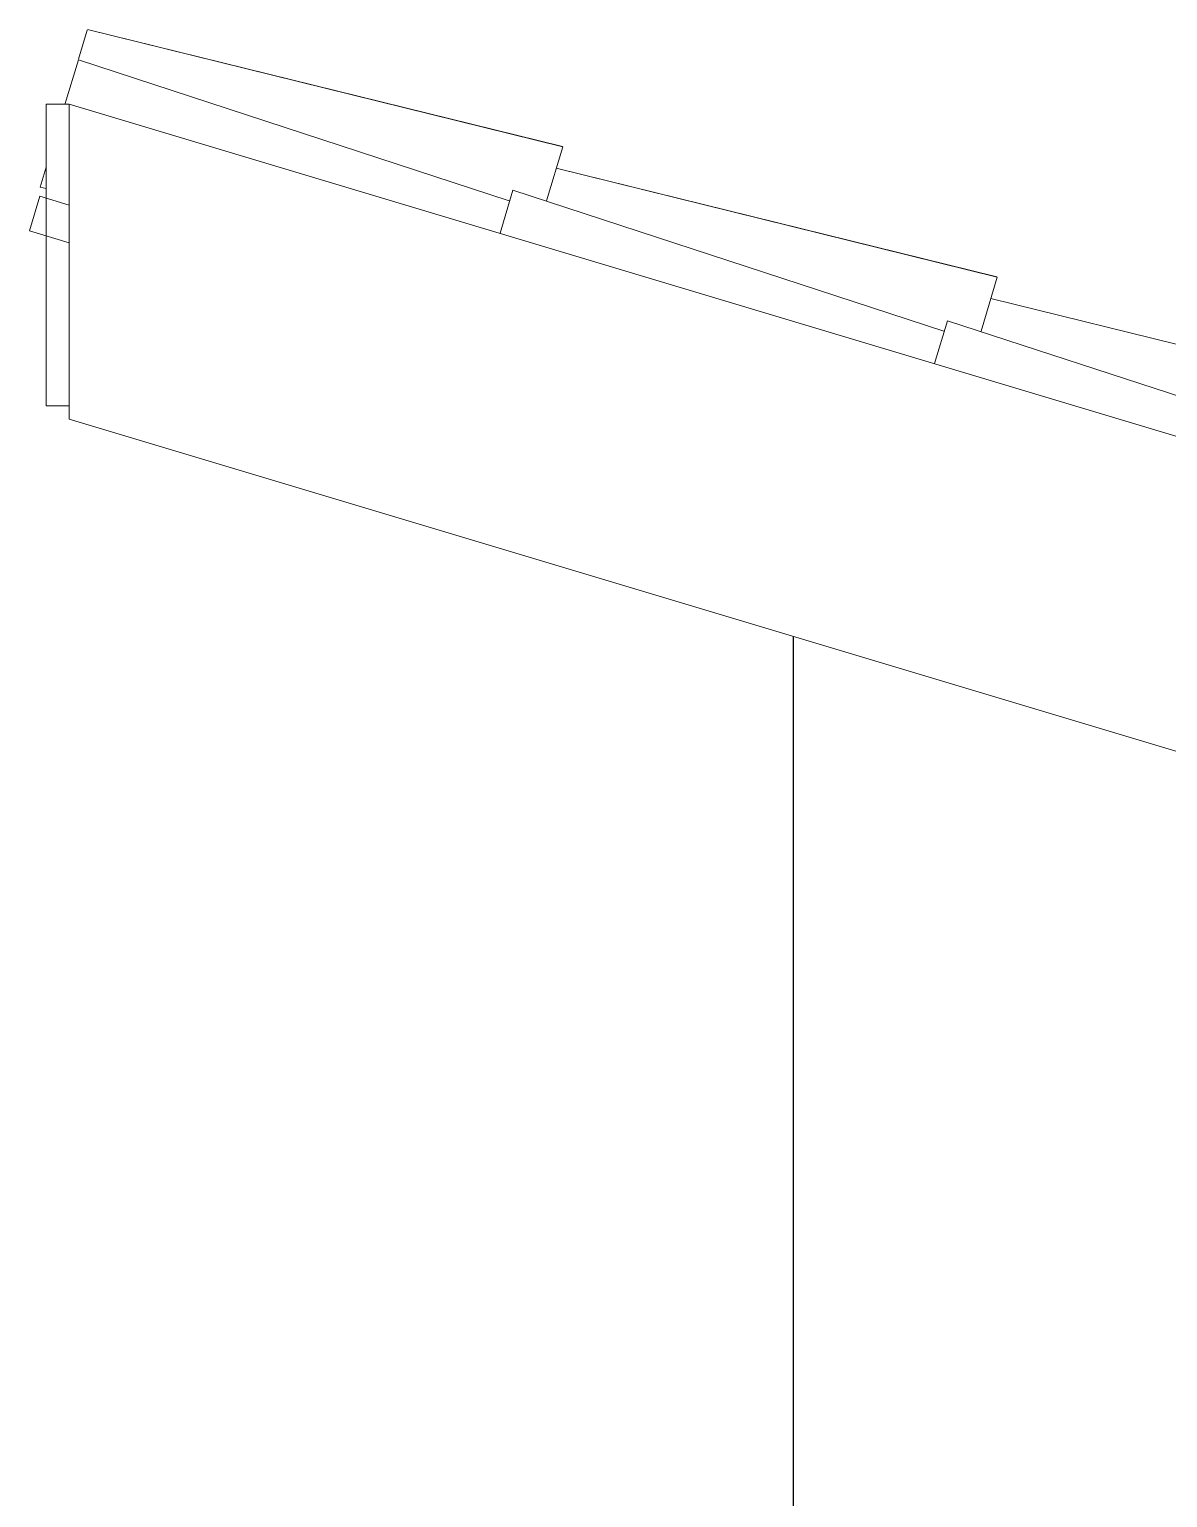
# Model space of a CAD drawing. Header units: millimetres. Extents: x -50912 to 58751, y -45352 to 5553.
# Drawn here: x 26410 to 27353, y 3789 to 5006 of the extents above; entities that cross this region are included whole.
import ezdxf

# ---------------------------------------------------------------- set-up
doc = ezdxf.new("R2010")
doc.units = ezdxf.units.MM
for name, color, linetype, lineweight in [('A-GLAZ-CURT', 52, 'Continuous', 9), ('A-GLAZ-CWMG', 51, 'Continuous', 9), ('A-ROOF-OTLN', 132, 'Continuous', 9), ('A-WALL', 113, 'Continuous', 25)]:
    doc.layers.add(name, color=color, linetype=linetype, lineweight=lineweight)

# ---------------------------------------------------------------- blocks, each defined once
blk = doc.blocks.new('Rectangular Mullion - Ripa-3868347-FACHADA LATERAL ESQUERDA GARAGEM')
at = {"layer": 'A-GLAZ-CWMG'}
for p, q in [((-43694.1, 4867.3), (-43702.7, 4838.6)), ((-43669.7, 4860), (-43694.1, 4867.3)), ((-43702.7, 4838.6), (-43669.7, 4828.7))]:
    blk.add_line(p, q, dxfattribs=at)
blk = doc.blocks.new('COLONIAL BASE - COLONIAL BASE-V59-FACHADA LATERAL ESQUERDA GARAGEM')
at = {"layer": 'A-GLAZ-CURT'}
blk.add_line((-42906.2, 4782.5), (-42541.5, 4692.5), dxfattribs=at)
blk = doc.blocks.new('COLONIAL BASE - COLONIAL BASE-V60-FACHADA LATERAL ESQUERDA GARAGEM')
at = {"layer": 'A-GLAZ-CURT'}
blk.add_line((-43266.2, 4890.5), (-42901.2, 4800.4), dxfattribs=at)
blk = doc.blocks.new('COLONIAL BASE - COLONIAL BASE-V61-FACHADA LATERAL ESQUERDA GARAGEM')
at = {"layer": 'A-GLAZ-CURT'}
for p, q in [((-43654.8, 5004.8), (-43654.8, 5004.8)), ((-43654.5, 5005.5), (-43261.2, 4908.4)), ((-43693.7, 4874.9), (-43688.7, 4873.6))]:
    blk.add_line(p, q, dxfattribs=at)
blk = doc.blocks.new('COLONIAL BASE - COLONIAL BASE-V73-FACHADA LATERAL ESQUERDA GARAGEM')
at = {"layer": 'A-GLAZ-CURT'}
for p, q in [((-42906.2, 4782.5), (-42540.9, 4692.3)), ((-42942.1, 4764.2), (-42952.8, 4728.7)), ((-42942.1, 4764.2), (-42585.1, 4647.4)), ((-42554.3, 4647.6), (-42540.9, 4692.3))]:
    blk.add_line(p, q, dxfattribs=at)
blk = doc.blocks.new('COLONIAL BASE - COLONIAL BASE-V74-FACHADA LATERAL ESQUERDA GARAGEM')
at = {"layer": 'A-GLAZ-CURT'}
for p, q in [((-43266.2, 4890.5), (-42900.9, 4800.3)), ((-43302.1, 4872.2), (-43312.8, 4836.6)), ((-43302.1, 4872.2), (-42945.2, 4755.5)), ((-42914.3, 4755.6), (-42900.9, 4800.3))]:
    blk.add_line(p, q, dxfattribs=at)
blk = doc.blocks.new('COLONIAL BASE - COLONIAL BASE-V75-FACHADA LATERAL ESQUERDA GARAGEM')
at = {"layer": 'A-GLAZ-CURT'}
for p, q in [((-43654.8, 5004.8), (-43662, 4980.8)), ((-43654.5, 5005.5), (-43260.9, 4908.3)), ((-43662.1, 4980.2), (-43673.2, 4943.2)), ((-43662.1, 4980.2), (-43305.3, 4863.5)), ((-43274.3, 4863.6), (-43260.9, 4908.3)), ((-43688.8, 4891.4), (-43693.7, 4874.9)), ((-43693.7, 4874.9), (-43688.7, 4873.6))]:
    blk.add_line(p, q, dxfattribs=at)

msp = doc.modelspace()

# ---------------------------------------------------------------- linework, layer by layer
at = {"layer": 'A-ROOF-OTLN'}
for p, q in [((26424.116, 4943.522), (26424.116, 4693.522)), ((26443.116, 4943.522), (26424.116, 4943.522)), ((26443.116, 4682.515), (26443.116, 4943.522)), ((26443.116, 4943.522), (33643.116, 2783.522)), ((26424.116, 4693.522), (26443.116, 4693.522)), ((33643.116, 2522.515), (26443.116, 4682.515))]:
    msp.add_line(p, q, dxfattribs=at)
at = {"layer": 'A-WALL'}
msp.add_line((27043.116, 400), (27043.116, 4502.515), dxfattribs=at)

# ---------------------------------------------------------------- block references
at = {"layer": 'A-GLAZ-CURT'}
for name in ['COLONIAL BASE - COLONIAL BASE-V61-FACHADA LATERAL ESQUERDA GARAGEM', 'COLONIAL BASE - COLONIAL BASE-V61-FACHADA LATERAL ESQUERDA GARAGEM', 'COLONIAL BASE - COLONIAL BASE-V61-FACHADA LATERAL ESQUERDA GARAGEM', 'COLONIAL BASE - COLONIAL BASE-V61-FACHADA LATERAL ESQUERDA GARAGEM', 'COLONIAL BASE - COLONIAL BASE-V61-FACHADA LATERAL ESQUERDA GARAGEM', 'COLONIAL BASE - COLONIAL BASE-V61-FACHADA LATERAL ESQUERDA GARAGEM', 'COLONIAL BASE - COLONIAL BASE-V61-FACHADA LATERAL ESQUERDA GARAGEM', 'COLONIAL BASE - COLONIAL BASE-V61-FACHADA LATERAL ESQUERDA GARAGEM', 'COLONIAL BASE - COLONIAL BASE-V75-FACHADA LATERAL ESQUERDA GARAGEM', 'COLONIAL BASE - COLONIAL BASE-V61-FACHADA LATERAL ESQUERDA GARAGEM', 'COLONIAL BASE - COLONIAL BASE-V61-FACHADA LATERAL ESQUERDA GARAGEM', 'COLONIAL BASE - COLONIAL BASE-V61-FACHADA LATERAL ESQUERDA GARAGEM', 'COLONIAL BASE - COLONIAL BASE-V61-FACHADA LATERAL ESQUERDA GARAGEM', 'COLONIAL BASE - COLONIAL BASE-V61-FACHADA LATERAL ESQUERDA GARAGEM', 'COLONIAL BASE - COLONIAL BASE-V61-FACHADA LATERAL ESQUERDA GARAGEM', 'COLONIAL BASE - COLONIAL BASE-V61-FACHADA LATERAL ESQUERDA GARAGEM', 'COLONIAL BASE - COLONIAL BASE-V61-FACHADA LATERAL ESQUERDA GARAGEM', 'COLONIAL BASE - COLONIAL BASE-V61-FACHADA LATERAL ESQUERDA GARAGEM', 'COLONIAL BASE - COLONIAL BASE-V61-FACHADA LATERAL ESQUERDA GARAGEM', 'COLONIAL BASE - COLONIAL BASE-V61-FACHADA LATERAL ESQUERDA GARAGEM', 'COLONIAL BASE - COLONIAL BASE-V61-FACHADA LATERAL ESQUERDA GARAGEM', 'COLONIAL BASE - COLONIAL BASE-V61-FACHADA LATERAL ESQUERDA GARAGEM', 'COLONIAL BASE - COLONIAL BASE-V61-FACHADA LATERAL ESQUERDA GARAGEM', 'COLONIAL BASE - COLONIAL BASE-V61-FACHADA LATERAL ESQUERDA GARAGEM', 'COLONIAL BASE - COLONIAL BASE-V61-FACHADA LATERAL ESQUERDA GARAGEM', 'COLONIAL BASE - COLONIAL BASE-V61-FACHADA LATERAL ESQUERDA GARAGEM', 'COLONIAL BASE - COLONIAL BASE-V61-FACHADA LATERAL ESQUERDA GARAGEM', 'COLONIAL BASE - COLONIAL BASE-V61-FACHADA LATERAL ESQUERDA GARAGEM', 'COLONIAL BASE - COLONIAL BASE-V61-FACHADA LATERAL ESQUERDA GARAGEM', 'COLONIAL BASE - COLONIAL BASE-V61-FACHADA LATERAL ESQUERDA GARAGEM', 'COLONIAL BASE - COLONIAL BASE-V61-FACHADA LATERAL ESQUERDA GARAGEM', 'COLONIAL BASE - COLONIAL BASE-V61-FACHADA LATERAL ESQUERDA GARAGEM', 'COLONIAL BASE - COLONIAL BASE-V61-FACHADA LATERAL ESQUERDA GARAGEM', 'COLONIAL BASE - COLONIAL BASE-V61-FACHADA LATERAL ESQUERDA GARAGEM', 'COLONIAL BASE - COLONIAL BASE-V61-FACHADA LATERAL ESQUERDA GARAGEM', 'COLONIAL BASE - COLONIAL BASE-V61-FACHADA LATERAL ESQUERDA GARAGEM', 'COLONIAL BASE - COLONIAL BASE-V61-FACHADA LATERAL ESQUERDA GARAGEM', 'COLONIAL BASE - COLONIAL BASE-V61-FACHADA LATERAL ESQUERDA GARAGEM', 'COLONIAL BASE - COLONIAL BASE-V61-FACHADA LATERAL ESQUERDA GARAGEM', 'COLONIAL BASE - COLONIAL BASE-V61-FACHADA LATERAL ESQUERDA GARAGEM', 'COLONIAL BASE - COLONIAL BASE-V61-FACHADA LATERAL ESQUERDA GARAGEM', 'COLONIAL BASE - COLONIAL BASE-V61-FACHADA LATERAL ESQUERDA GARAGEM', 'COLONIAL BASE - COLONIAL BASE-V61-FACHADA LATERAL ESQUERDA GARAGEM', 'COLONIAL BASE - COLONIAL BASE-V61-FACHADA LATERAL ESQUERDA GARAGEM', 'COLONIAL BASE - COLONIAL BASE-V61-FACHADA LATERAL ESQUERDA GARAGEM', 'COLONIAL BASE - COLONIAL BASE-V61-FACHADA LATERAL ESQUERDA GARAGEM', 'COLONIAL BASE - COLONIAL BASE-V61-FACHADA LATERAL ESQUERDA GARAGEM', 'COLONIAL BASE - COLONIAL BASE-V61-FACHADA LATERAL ESQUERDA GARAGEM', 'COLONIAL BASE - COLONIAL BASE-V61-FACHADA LATERAL ESQUERDA GARAGEM', 'COLONIAL BASE - COLONIAL BASE-V61-FACHADA LATERAL ESQUERDA GARAGEM', 'COLONIAL BASE - COLONIAL BASE-V61-FACHADA LATERAL ESQUERDA GARAGEM', 'COLONIAL BASE - COLONIAL BASE-V74-FACHADA LATERAL ESQUERDA GARAGEM', 'COLONIAL BASE - COLONIAL BASE-V60-FACHADA LATERAL ESQUERDA GARAGEM', 'COLONIAL BASE - COLONIAL BASE-V60-FACHADA LATERAL ESQUERDA GARAGEM', 'COLONIAL BASE - COLONIAL BASE-V60-FACHADA LATERAL ESQUERDA GARAGEM', 'COLONIAL BASE - COLONIAL BASE-V60-FACHADA LATERAL ESQUERDA GARAGEM', 'COLONIAL BASE - COLONIAL BASE-V60-FACHADA LATERAL ESQUERDA GARAGEM', 'COLONIAL BASE - COLONIAL BASE-V60-FACHADA LATERAL ESQUERDA GARAGEM', 'COLONIAL BASE - COLONIAL BASE-V60-FACHADA LATERAL ESQUERDA GARAGEM', 'COLONIAL BASE - COLONIAL BASE-V60-FACHADA LATERAL ESQUERDA GARAGEM', 'COLONIAL BASE - COLONIAL BASE-V60-FACHADA LATERAL ESQUERDA GARAGEM', 'COLONIAL BASE - COLONIAL BASE-V60-FACHADA LATERAL ESQUERDA GARAGEM', 'COLONIAL BASE - COLONIAL BASE-V60-FACHADA LATERAL ESQUERDA GARAGEM', 'COLONIAL BASE - COLONIAL BASE-V60-FACHADA LATERAL ESQUERDA GARAGEM', 'COLONIAL BASE - COLONIAL BASE-V60-FACHADA LATERAL ESQUERDA GARAGEM', 'COLONIAL BASE - COLONIAL BASE-V60-FACHADA LATERAL ESQUERDA GARAGEM', 'COLONIAL BASE - COLONIAL BASE-V60-FACHADA LATERAL ESQUERDA GARAGEM', 'COLONIAL BASE - COLONIAL BASE-V60-FACHADA LATERAL ESQUERDA GARAGEM', 'COLONIAL BASE - COLONIAL BASE-V60-FACHADA LATERAL ESQUERDA GARAGEM', 'COLONIAL BASE - COLONIAL BASE-V60-FACHADA LATERAL ESQUERDA GARAGEM', 'COLONIAL BASE - COLONIAL BASE-V60-FACHADA LATERAL ESQUERDA GARAGEM', 'COLONIAL BASE - COLONIAL BASE-V60-FACHADA LATERAL ESQUERDA GARAGEM', 'COLONIAL BASE - COLONIAL BASE-V60-FACHADA LATERAL ESQUERDA GARAGEM', 'COLONIAL BASE - COLONIAL BASE-V60-FACHADA LATERAL ESQUERDA GARAGEM', 'COLONIAL BASE - COLONIAL BASE-V60-FACHADA LATERAL ESQUERDA GARAGEM', 'COLONIAL BASE - COLONIAL BASE-V60-FACHADA LATERAL ESQUERDA GARAGEM', 'COLONIAL BASE - COLONIAL BASE-V60-FACHADA LATERAL ESQUERDA GARAGEM', 'COLONIAL BASE - COLONIAL BASE-V60-FACHADA LATERAL ESQUERDA GARAGEM', 'COLONIAL BASE - COLONIAL BASE-V60-FACHADA LATERAL ESQUERDA GARAGEM', 'COLONIAL BASE - COLONIAL BASE-V60-FACHADA LATERAL ESQUERDA GARAGEM', 'COLONIAL BASE - COLONIAL BASE-V60-FACHADA LATERAL ESQUERDA GARAGEM', 'COLONIAL BASE - COLONIAL BASE-V60-FACHADA LATERAL ESQUERDA GARAGEM', 'COLONIAL BASE - COLONIAL BASE-V60-FACHADA LATERAL ESQUERDA GARAGEM', 'COLONIAL BASE - COLONIAL BASE-V60-FACHADA LATERAL ESQUERDA GARAGEM', 'COLONIAL BASE - COLONIAL BASE-V60-FACHADA LATERAL ESQUERDA GARAGEM', 'COLONIAL BASE - COLONIAL BASE-V60-FACHADA LATERAL ESQUERDA GARAGEM', 'COLONIAL BASE - COLONIAL BASE-V60-FACHADA LATERAL ESQUERDA GARAGEM', 'COLONIAL BASE - COLONIAL BASE-V60-FACHADA LATERAL ESQUERDA GARAGEM', 'COLONIAL BASE - COLONIAL BASE-V60-FACHADA LATERAL ESQUERDA GARAGEM', 'COLONIAL BASE - COLONIAL BASE-V60-FACHADA LATERAL ESQUERDA GARAGEM', 'COLONIAL BASE - COLONIAL BASE-V60-FACHADA LATERAL ESQUERDA GARAGEM', 'COLONIAL BASE - COLONIAL BASE-V60-FACHADA LATERAL ESQUERDA GARAGEM', 'COLONIAL BASE - COLONIAL BASE-V60-FACHADA LATERAL ESQUERDA GARAGEM', 'COLONIAL BASE - COLONIAL BASE-V60-FACHADA LATERAL ESQUERDA GARAGEM', 'COLONIAL BASE - COLONIAL BASE-V60-FACHADA LATERAL ESQUERDA GARAGEM', 'COLONIAL BASE - COLONIAL BASE-V60-FACHADA LATERAL ESQUERDA GARAGEM', 'COLONIAL BASE - COLONIAL BASE-V60-FACHADA LATERAL ESQUERDA GARAGEM', 'COLONIAL BASE - COLONIAL BASE-V60-FACHADA LATERAL ESQUERDA GARAGEM', 'COLONIAL BASE - COLONIAL BASE-V60-FACHADA LATERAL ESQUERDA GARAGEM', 'COLONIAL BASE - COLONIAL BASE-V60-FACHADA LATERAL ESQUERDA GARAGEM', 'COLONIAL BASE - COLONIAL BASE-V60-FACHADA LATERAL ESQUERDA GARAGEM', 'COLONIAL BASE - COLONIAL BASE-V60-FACHADA LATERAL ESQUERDA GARAGEM', 'COLONIAL BASE - COLONIAL BASE-V73-FACHADA LATERAL ESQUERDA GARAGEM', 'COLONIAL BASE - COLONIAL BASE-V59-FACHADA LATERAL ESQUERDA GARAGEM', 'COLONIAL BASE - COLONIAL BASE-V59-FACHADA LATERAL ESQUERDA GARAGEM', 'COLONIAL BASE - COLONIAL BASE-V59-FACHADA LATERAL ESQUERDA GARAGEM', 'COLONIAL BASE - COLONIAL BASE-V59-FACHADA LATERAL ESQUERDA GARAGEM', 'COLONIAL BASE - COLONIAL BASE-V59-FACHADA LATERAL ESQUERDA GARAGEM', 'COLONIAL BASE - COLONIAL BASE-V59-FACHADA LATERAL ESQUERDA GARAGEM', 'COLONIAL BASE - COLONIAL BASE-V59-FACHADA LATERAL ESQUERDA GARAGEM', 'COLONIAL BASE - COLONIAL BASE-V59-FACHADA LATERAL ESQUERDA GARAGEM', 'COLONIAL BASE - COLONIAL BASE-V59-FACHADA LATERAL ESQUERDA GARAGEM', 'COLONIAL BASE - COLONIAL BASE-V59-FACHADA LATERAL ESQUERDA GARAGEM', 'COLONIAL BASE - COLONIAL BASE-V59-FACHADA LATERAL ESQUERDA GARAGEM', 'COLONIAL BASE - COLONIAL BASE-V59-FACHADA LATERAL ESQUERDA GARAGEM', 'COLONIAL BASE - COLONIAL BASE-V59-FACHADA LATERAL ESQUERDA GARAGEM', 'COLONIAL BASE - COLONIAL BASE-V59-FACHADA LATERAL ESQUERDA GARAGEM', 'COLONIAL BASE - COLONIAL BASE-V59-FACHADA LATERAL ESQUERDA GARAGEM', 'COLONIAL BASE - COLONIAL BASE-V59-FACHADA LATERAL ESQUERDA GARAGEM', 'COLONIAL BASE - COLONIAL BASE-V59-FACHADA LATERAL ESQUERDA GARAGEM', 'COLONIAL BASE - COLONIAL BASE-V59-FACHADA LATERAL ESQUERDA GARAGEM', 'COLONIAL BASE - COLONIAL BASE-V59-FACHADA LATERAL ESQUERDA GARAGEM', 'COLONIAL BASE - COLONIAL BASE-V59-FACHADA LATERAL ESQUERDA GARAGEM', 'COLONIAL BASE - COLONIAL BASE-V59-FACHADA LATERAL ESQUERDA GARAGEM', 'COLONIAL BASE - COLONIAL BASE-V59-FACHADA LATERAL ESQUERDA GARAGEM', 'COLONIAL BASE - COLONIAL BASE-V59-FACHADA LATERAL ESQUERDA GARAGEM', 'COLONIAL BASE - COLONIAL BASE-V59-FACHADA LATERAL ESQUERDA GARAGEM', 'COLONIAL BASE - COLONIAL BASE-V59-FACHADA LATERAL ESQUERDA GARAGEM', 'COLONIAL BASE - COLONIAL BASE-V59-FACHADA LATERAL ESQUERDA GARAGEM', 'COLONIAL BASE - COLONIAL BASE-V59-FACHADA LATERAL ESQUERDA GARAGEM', 'COLONIAL BASE - COLONIAL BASE-V59-FACHADA LATERAL ESQUERDA GARAGEM', 'COLONIAL BASE - COLONIAL BASE-V59-FACHADA LATERAL ESQUERDA GARAGEM', 'COLONIAL BASE - COLONIAL BASE-V59-FACHADA LATERAL ESQUERDA GARAGEM', 'COLONIAL BASE - COLONIAL BASE-V59-FACHADA LATERAL ESQUERDA GARAGEM', 'COLONIAL BASE - COLONIAL BASE-V59-FACHADA LATERAL ESQUERDA GARAGEM', 'COLONIAL BASE - COLONIAL BASE-V59-FACHADA LATERAL ESQUERDA GARAGEM', 'COLONIAL BASE - COLONIAL BASE-V59-FACHADA LATERAL ESQUERDA GARAGEM', 'COLONIAL BASE - COLONIAL BASE-V59-FACHADA LATERAL ESQUERDA GARAGEM', 'COLONIAL BASE - COLONIAL BASE-V59-FACHADA LATERAL ESQUERDA GARAGEM', 'COLONIAL BASE - COLONIAL BASE-V59-FACHADA LATERAL ESQUERDA GARAGEM', 'COLONIAL BASE - COLONIAL BASE-V59-FACHADA LATERAL ESQUERDA GARAGEM', 'COLONIAL BASE - COLONIAL BASE-V59-FACHADA LATERAL ESQUERDA GARAGEM', 'COLONIAL BASE - COLONIAL BASE-V59-FACHADA LATERAL ESQUERDA GARAGEM', 'COLONIAL BASE - COLONIAL BASE-V59-FACHADA LATERAL ESQUERDA GARAGEM', 'COLONIAL BASE - COLONIAL BASE-V59-FACHADA LATERAL ESQUERDA GARAGEM', 'COLONIAL BASE - COLONIAL BASE-V59-FACHADA LATERAL ESQUERDA GARAGEM', 'COLONIAL BASE - COLONIAL BASE-V59-FACHADA LATERAL ESQUERDA GARAGEM', 'COLONIAL BASE - COLONIAL BASE-V59-FACHADA LATERAL ESQUERDA GARAGEM', 'COLONIAL BASE - COLONIAL BASE-V59-FACHADA LATERAL ESQUERDA GARAGEM', 'COLONIAL BASE - COLONIAL BASE-V59-FACHADA LATERAL ESQUERDA GARAGEM', 'COLONIAL BASE - COLONIAL BASE-V59-FACHADA LATERAL ESQUERDA GARAGEM', 'COLONIAL BASE - COLONIAL BASE-V59-FACHADA LATERAL ESQUERDA GARAGEM', 'COLONIAL BASE - COLONIAL BASE-V59-FACHADA LATERAL ESQUERDA GARAGEM']:
    msp.add_blockref(name, (70112.767, 0), dxfattribs=at)
at = {"layer": 'A-GLAZ-CWMG'}
msp.add_blockref('Rectangular Mullion - Ripa-3868347-FACHADA LATERAL ESQUERDA GARAGEM', (70112.767, 0), dxfattribs=at)

doc.saveas('drawing.dxf')
